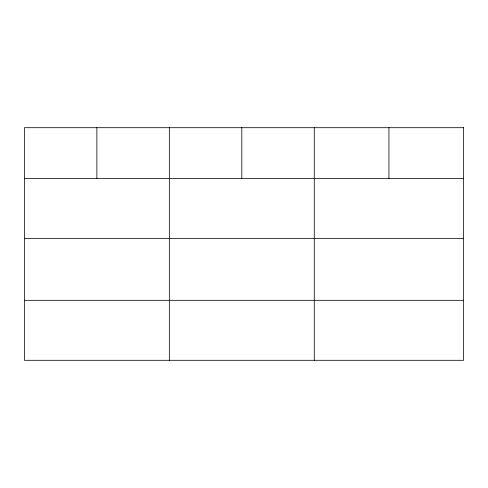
<?xml version="1.0" encoding="UTF-8"?>
<svg xmlns="http://www.w3.org/2000/svg" width="488" height="488" viewBox="0 0 488 488"><rect width="100%" height="100%" fill="white"/><g stroke="black" fill="none" stroke-linecap="round" stroke-linejoin="round"><path stroke-width="0.73" d="M24.4 178.535L463.6 178.535M24.4 238.522L463.6 238.522M24.4 300.321L463.6 300.321M388.936 127.697L388.936 178.535M314.272 127.697L314.272 360.303M241.804 127.697L241.804 178.535M169.336 127.697L169.336 360.303M96.868 127.697L96.868 178.535M463.6 127.697L24.4 127.697L24.4 360.303L463.6 360.303L463.6 127.697"/></g></svg>
